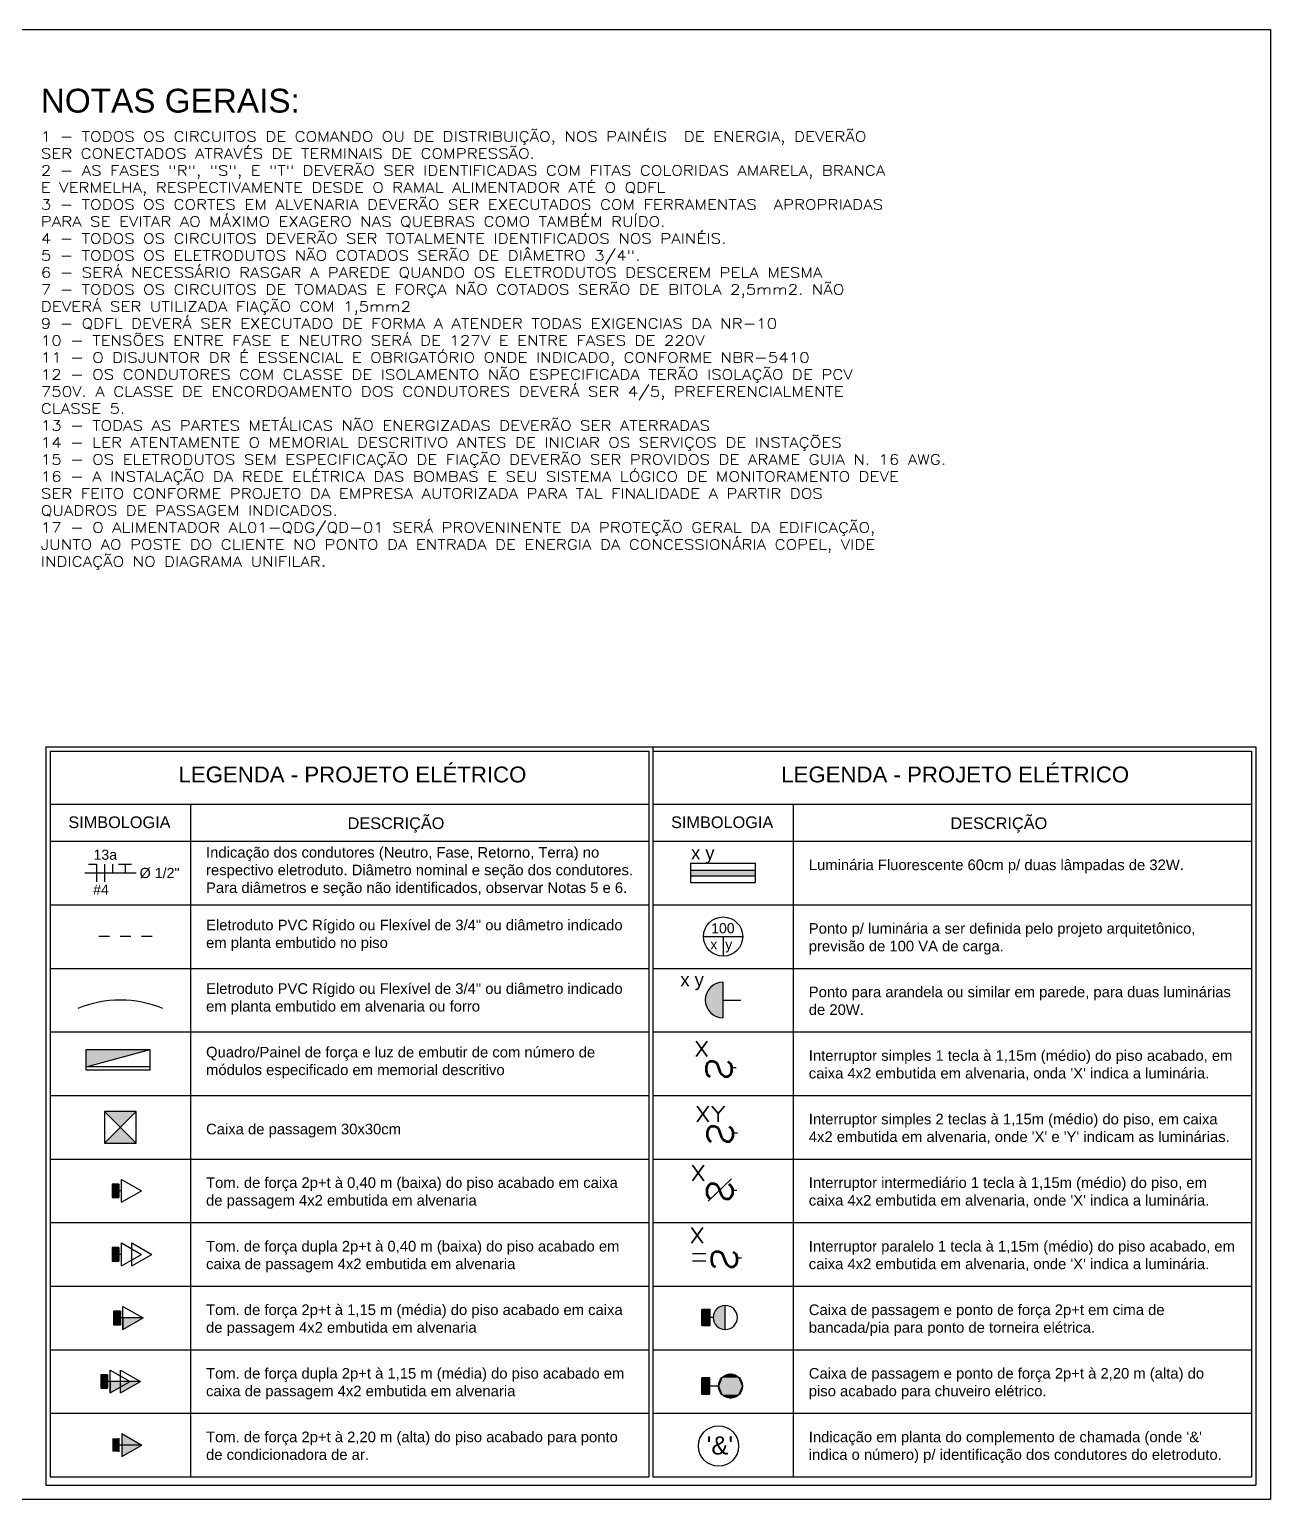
# Model space of a CAD drawing. Extents: x 172.7 to 193.7, y 240.5 to 254.3.
# Drawn here: x 181.99 to 193.71, y 240.46 to 254.34 of the extents above; entities that cross this region are included whole.
import ezdxf

# ---------------------------------------------------------------- set-up
doc = ezdxf.new("R2010")
doc.units = 0
doc.header["$LTSCALE"] = 0.08
doc.header["$MEASUREMENT"] = 0
doc.linetypes.add('HIDDEN', pattern=[9.525, 6.35, -3.175])
for name, color, linetype in [('EE_CX DE PASSAGEM', 1, 'Continuous'), ('EE_CX PASSAGEM', 1, 'Continuous'), ('EE_ELETRODUTO', 5, 'Continuous'), ('EE_FIACAO', 7, 'Continuous'), ('EE_ID_ALIMENTACAO', 7, 'Continuous'), ('EE_ID_CIRCUITOS', 7, 'Continuous'), ('EE_INTERRUPTOR', 92, 'Continuous'), ('EE_LUMINARIAS', 92, 'Continuous'), ('EE_TOMADAS', 1, 'Continuous')]:
    doc.layers.add(name, color=color, linetype=linetype)
doc.styles.add('358-LISTAGENS$0$Standard', font='arial.ttf')
doc.styles.add('ASHADE', font='SIMPLEX.shx', dxfattribs={"width": 1.2, "height": 0.075})
doc.styles.add('EE_ID_Style', font='arial.ttf')
doc.styles.add('ROMANS', font='romans')

# ---------------------------------------------------------------- blocks, each defined once
blk = doc.blocks.new('12311')
at = {"layer": 'EE_CX DE PASSAGEM'}
h = blk.add_hatch(color=256, dxfattribs=at)
h.dxf.hatch_style = 1
h.paths.add_polyline_path([(188.168, -6.449), (187.868, -6.449), (188.018, -6.599)])
h.paths.add_polyline_path([(188.022, -6.602), (188.015, -6.602), (187.868, -6.749), (188.168, -6.749)])
for p, q in [((187.868, -6.449), (188.168, -6.449)), ((187.868, -6.749), (187.868, -6.449)), ((187.868, -6.449), (188.168, -6.749)), ((188.168, -6.449), (187.868, -6.749)), ((188.168, -6.449), (188.168, -6.749)), ((188.168, -6.749), (187.868, -6.749))]:
    blk.add_line(p, q, dxfattribs=at)
blk = doc.blocks.new('ilum')
at = {"layer": 'EE_LUMINARIAS'}
h = blk.add_hatch(color=256, dxfattribs=at)
h.paths.add_polyline_path([(30, -8.7), (30, -2.5), (-30, -2.5), (-30, -8.7)], flags=17)
h.paths.add_polyline_path([(30, 2.5), (-30, 2.5), (-30, -8.7), (30, -8.7)])
for p, q in [((-30, 2.5), (30, 2.5)), ((-30, -2.5), (30, -2.5))]:
    blk.add_line(p, q, dxfattribs=at)
blk.add_lwpolyline([(30, -8.7), (30, 8.7), (-30, 8.7), (-30, -8.7)], close=True, dxfattribs=at)
blk = doc.blocks.new('Quadro')
at = {"layer": 'EE_ID_CIRCUITOS'}
h = blk.add_hatch(color=1, dxfattribs=at)
h.dxf.hatch_style = 1
h.paths.add_polyline_path([(0.233, 0.125), (-0.233, 0.125), (-0.233, 0)])
at = {"color": 1}
for p, q in [((-0.233, 0), (0.233, 0.125)), ((-0.233, 0.125), (0.233, 0.125)), ((-0.233, -0.025), (-0.233, 0.125)), ((0.233, -0.025), (0.233, 0.125)), ((0.233, 0), (-0.233, 0)), ((0.233, -0.025), (-0.233, -0.025))]:
    blk.add_line(p, q, dxfattribs=at)

msp = doc.modelspace()

# ---------------------------------------------------------------- hatches: boundary and pattern name
at = {"layer": 'EE_CX PASSAGEM'}
for points in [[(182.836, 243.441), (182.772, 243.441), (182.772, 243.313), (182.836, 243.313)], [(182.836, 242.841), (182.772, 242.841), (182.772, 242.713), (182.836, 242.713)], [(182.849, 242.241), (182.785, 242.241), (182.785, 242.113), (182.849, 242.113)], [(188.339, 242.105), (188.415, 242.105), (188.415, 242.258), (188.339, 242.258)], [(182.729, 241.641), (182.665, 241.641), (182.665, 241.513), (182.729, 241.513)], [(188.336, 241.457), (188.413, 241.457), (188.413, 241.61), (188.336, 241.61)], [(182.773, 240.913), (182.837, 240.913), (182.837, 241.041), (182.773, 241.041)]]:
    msp.add_hatch(color=1, dxfattribs=at).paths.add_polyline_path(points)
at = {"layer": 'EE_LUMINARIAS'}
h = msp.add_hatch(color=256, dxfattribs=at)
edge = h.paths.add_edge_path()
edge.add_arc((188.538, 245.178), 0.168, 90, 270)
edge.add_line((188.538, 245.01), (188.538, 245.345))
at = {"layer": 'EE_TOMADAS'}
for color, points in [(256, [(182.873, 242.177), (182.873, 242.069), (183.063, 242.177)]), (256, [(182.754, 241.577), (182.754, 241.469), (182.943, 241.577)]), (256, [(182.849, 241.577), (182.849, 241.469), (183.038, 241.577)]), (1, [(182.862, 241.085), (182.862, 240.869), (183.051, 240.977)])]:
    msp.add_hatch(color=color, dxfattribs=at).paths.add_polyline_path(points)
h = msp.add_hatch(color=256, dxfattribs=at)
edge = h.paths.add_edge_path()
edge.add_line((188.559, 242.068), (188.559, 242.295))
edge.add_arc((188.559, 242.181), 0.114, 90, 180)
edge.add_arc((188.559, 242.181), 0.114, 180, 270)

# ---------------------------------------------------------------- linework, layer by layer
for p, q in [((182.147, 247.567), (182.147, 240.597)), ((182.147, 247.567), (187.876, 247.567)), ((182.187, 247.527), (182.187, 240.677)), ((182.187, 247.527), (187.836, 247.527)), ((187.836, 247.567), (193.565, 247.567)), ((187.836, 247.527), (187.836, 243.677)), ((187.836, 247.527), (187.836, 240.677)), ((187.876, 247.567), (187.876, 240.677)), ((187.876, 247.527), (193.525, 247.527)), ((193.525, 247.527), (193.525, 244.277)), ((193.525, 247.527), (193.525, 240.677)), ((193.565, 247.567), (193.565, 240.597)), ((182.187, 247.027), (187.836, 247.027)), ((183.51, 247.027), (183.51, 240.677)), ((187.876, 247.027), (193.525, 247.027)), ((189.199, 247.027), (189.199, 240.677)), ((182.187, 246.677), (187.836, 246.677)), ((187.876, 246.677), (193.525, 246.677)), ((182.187, 246.077), (187.836, 246.077)), ((187.876, 246.077), (193.525, 246.077)), ((182.187, 245.477), (187.836, 245.477)), ((187.876, 245.477), (193.525, 245.477)), ((182.187, 244.877), (187.836, 244.877)), ((187.876, 244.877), (193.525, 244.877)), ((182.187, 244.277), (187.836, 244.277)), ((187.876, 244.277), (193.525, 244.277)), ((182.187, 243.677), (187.836, 243.677)), ((187.876, 243.677), (193.525, 243.677)), ((187.876, 243.677), (193.525, 243.677)), ((182.187, 243.077), (187.836, 243.077)), ((187.876, 243.077), (193.525, 243.077)), ((182.187, 242.477), (187.836, 242.477)), ((187.876, 242.477), (193.525, 242.477)), ((182.187, 241.877), (187.836, 241.877)), ((187.876, 241.877), (193.525, 241.877)), ((187.876, 241.877), (193.525, 241.877)), ((187.876, 241.877), (193.525, 241.877)), ((182.187, 241.277), (187.836, 241.277)), ((187.876, 241.277), (193.525, 241.277)), ((182.187, 240.677), (187.836, 240.677)), ((187.876, 240.677), (193.525, 240.677)), ((182.147, 240.597), (193.565, 240.597))]:
    msp.add_line(p, q)
at = {"layer": 'EE_CX PASSAGEM', "color": 1}
for p, q in [((182.836, 243.441), (182.772, 243.441)), ((182.772, 243.441), (182.772, 243.313)), ((182.836, 243.441), (182.836, 243.313)), ((182.772, 243.313), (182.836, 243.313)), ((182.836, 242.841), (182.772, 242.841)), ((182.772, 242.841), (182.772, 242.713)), ((182.836, 242.841), (182.836, 242.713)), ((182.772, 242.713), (182.836, 242.713)), ((182.849, 242.241), (182.785, 242.241)), ((182.785, 242.241), (182.785, 242.113)), ((182.849, 242.241), (182.849, 242.113)), ((188.415, 242.258), (188.339, 242.258)), ((188.339, 242.105), (188.339, 242.258)), ((188.415, 242.105), (188.415, 242.258)), ((182.785, 242.113), (182.849, 242.113)), ((188.339, 242.105), (188.415, 242.105)), ((182.729, 241.641), (182.665, 241.641)), ((182.665, 241.641), (182.665, 241.513)), ((182.729, 241.641), (182.729, 241.513)), ((182.665, 241.513), (182.729, 241.513)), ((188.413, 241.61), (188.336, 241.61)), ((188.336, 241.457), (188.336, 241.61)), ((188.413, 241.457), (188.413, 241.61)), ((188.336, 241.457), (188.413, 241.457)), ((182.837, 240.913), (182.837, 241.041))]:
    msp.add_line(p, q, dxfattribs=at)
at = {"layer": 'EE_ELETRODUTO', "color": 5, "linetype": 'HIDDEN', "ltscale": 0.2}
msp.add_line((183.15, 245.777), (182.547, 245.777), dxfattribs=at)
at = {"layer": 'EE_ELETRODUTO'}
msp.add_arc((182.849, 244.122), 1.055, 67.6434, 112.3566, dxfattribs=at)
at = {"layer": 'EE_FIACAO'}
for p, q in [((172.722, 254.34), (193.706, 254.34)), ((193.706, 254.34), (193.706, 240.462)), ((182.514, 246.377), (182.999, 246.377)), ((193.706, 240.462), (172.722, 240.462))]:
    msp.add_line(p, q, dxfattribs=at)
at = {"layer": 'EE_FIACAO', "color": 7}
for p, q in [((182.55, 246.459), (182.624, 246.459)), ((182.624, 246.459), (182.624, 246.295))]:
    msp.add_line(p, q, dxfattribs=at)
at = {"layer": 'EE_FIACAO', "color": 1}
msp.add_line((182.699, 246.459), (182.699, 246.295), dxfattribs=at)
at = {"layer": 'EE_FIACAO', "color": 5}
msp.add_line((182.774, 246.459), (182.774, 246.377), dxfattribs=at)
at = {"layer": 'EE_FIACAO', "color": 3}
for p, q in [((182.833, 246.459), (182.954, 246.459)), ((182.893, 246.459), (182.893, 246.377))]:
    msp.add_line(p, q, dxfattribs=at)
at = {"layer": 'EE_FIACAO'}
msp.add_circle((188.495, 240.968), 0.19, dxfattribs=at)
at = {"layer": 'EE_INTERRUPTOR'}
for p, q in [((188.662, 244.537), (188.618, 244.537)), ((188.674, 243.922), (188.63, 243.922)), ((188.396, 243.28), (188.616, 243.49)), ((188.669, 243.38), (188.625, 243.38)), ((188.248, 242.784), (188.376, 242.784)), ((188.713, 242.74), (188.669, 242.74)), ((188.248, 242.717), (188.376, 242.717))]:
    msp.add_line(p, q, dxfattribs=at)
at = {"layer": 'EE_LUMINARIAS'}
for p, q in [((188.353, 245.777), (188.723, 245.777)), ((188.538, 245.777), (188.538, 245.592)), ((188.538, 245.01), (188.538, 245.345)), ((188.538, 245.176), (188.705, 245.176))]:
    msp.add_line(p, q, dxfattribs=at)
msp.add_circle((188.538, 245.777), 0.185, dxfattribs=at)
msp.add_arc((188.538, 245.178), 0.168, 90, 270, dxfattribs=at)
at = {"layer": 'EE_TOMADAS'}
for p, q in [((182.861, 243.485), (183.05, 243.377)), ((182.861, 243.269), (182.861, 243.485)), ((182.861, 243.377), (182.836, 243.377)), ((182.861, 243.269), (183.05, 243.377)), ((182.861, 242.885), (183.05, 242.777)), ((182.861, 242.669), (182.861, 242.885)), ((182.956, 242.885), (183.145, 242.777)), ((182.956, 242.669), (182.956, 242.885)), ((182.861, 242.777), (182.836, 242.777)), ((182.861, 242.669), (183.05, 242.777)), ((182.956, 242.669), (183.145, 242.777)), ((182.873, 242.177), (182.849, 242.177)), ((182.873, 242.285), (183.063, 242.177)), ((182.873, 242.069), (182.873, 242.285)), ((182.873, 242.069), (183.063, 242.177)), ((183.063, 242.177), (182.873, 242.177)), ((182.873, 242.177), (182.873, 242.069)), ((188.445, 242.181), (188.415, 242.181)), ((188.559, 242.068), (188.559, 242.295)), ((182.754, 241.685), (182.943, 241.577)), ((182.754, 241.469), (182.754, 241.685)), ((182.849, 241.685), (183.038, 241.577)), ((182.849, 241.469), (182.849, 241.685)), ((182.754, 241.577), (182.729, 241.577)), ((182.754, 241.469), (182.943, 241.577)), ((182.943, 241.577), (182.754, 241.577)), ((182.754, 241.577), (182.754, 241.469)), ((182.849, 241.469), (183.038, 241.577)), ((183.038, 241.577), (182.849, 241.577)), ((188.494, 241.534), (188.413, 241.534)), ((182.862, 241.085), (183.051, 240.977)), ((182.862, 241.085), (182.862, 240.869)), ((183.051, 240.977), (182.837, 240.977)), ((182.862, 240.869), (183.051, 240.977))]:
    msp.add_line(p, q, dxfattribs=at)
at = {"layer": 'EE_TOMADAS', "linetype": 'Continuous'}
for p, q in [((188.527, 241.614), (188.608, 241.648)), ((188.608, 241.648), (188.688, 241.614)), ((188.527, 241.614), (188.494, 241.534)), ((188.494, 241.534), (188.527, 241.454)), ((188.688, 241.614), (188.722, 241.534)), ((188.722, 241.534), (188.688, 241.454)), ((188.527, 241.454), (188.608, 241.42)), ((188.608, 241.42), (188.688, 241.454))]:
    msp.add_line(p, q, dxfattribs=at)
at = {"layer": 'EE_TOMADAS'}
msp.add_circle((188.608, 241.534), 0.114, dxfattribs=at)
for start, end in [(90, 180), (90, 180), (180, 270), (0, 90), (0, 90), (270, 0)]:
    msp.add_arc((188.559, 242.181), 0.114, start, end, dxfattribs=at)
at = {"layer": 'EE_TOMADAS', "linetype": 'Continuous'}
for points in [[(188.608, 241.648), (188.688, 241.614), (188.527, 241.614)], [(188.688, 241.614), (188.722, 241.534), (188.494, 241.534)], [(188.722, 241.534), (188.688, 241.454), (188.527, 241.454)]]:
    msp.add_solid(points, dxfattribs=at)
at = {"layer": 'EE_TOMADAS', "linetype": 'Continuous', "extrusion": (0, 0, -1)}
for points in [[(-188.688, 241.614), (-188.527, 241.614), (-188.494, 241.534)], [(-188.722, 241.534), (-188.494, 241.534), (-188.527, 241.454)], [(-188.688, 241.454), (-188.527, 241.454), (-188.608, 241.42)]]:
    msp.add_solid(points, dxfattribs=at)

# ---------------------------------------------------------------- block references
at = {"layer": 'EE_CX DE PASSAGEM', "xscale": -1}
msp.add_blockref('12311', (370.867, 250.576), dxfattribs=at)
at = {"layer": 'EE_ID_ALIMENTACAO', "xscale": 1.3, "yscale": 1.3, "zscale": 1.3}
msp.add_blockref('Quadro', (182.829, 244.548), dxfattribs=at)
at = {"layer": 'EE_LUMINARIAS', "color": 4, "xscale": 0.0102, "yscale": 0.0102, "zscale": 0.0102}
msp.add_blockref('ilum', (188.538, 246.377), dxfattribs=at)

# ---------------------------------------------------------------- texts
at = {"attachment_point": 1, "style": '358-LISTAGENS$0$Standard'}
for s, insert, char_height in [('\\A1;NOTAS GERAIS:', (182.098, 253.78), 0.225), ('\\A1;LEGENDA - PROJETO ELÉTRICO', (183.398, 247.382), 0.15), ('\\A1;LEGENDA - PROJETO ELÉTRICO', (189.087, 247.382), 0.15), ('\\A1;SIMBOLOGIA', (182.358, 246.911), 0.11), ('\\A1;DESCRIÇÃO', (184.994, 246.902), 0.11), ('\\A1;SIMBOLOGIA', (188.047, 246.911), 0.11), ('\\A1;DESCRIÇÃO', (190.684, 246.902), 0.11)]:
    msp.add_mtext(s, dxfattribs=dict(at, insert=insert, char_height=char_height))
at = {"color": 7, "insert": (182.098, 253.377), "char_height": 0.096264, "width": 8.77898, "attachment_point": 1, "style": 'ASHADE'}
msp.add_mtext('1 - TODOS OS CIRCUITOS DE COMANDO OU DE DISTRIBUIÇÃO, NOS PAINÉIS  DE ENERGIA, DEVERÃO SER CONECTADOS ATRAVÉS DE TERMINAIS DE COMPRESSÃO.\\P{\\W1.2;2 - AS FASES "R", "S", E "T" DEVERÃO SER IDENTIFICADAS COM FITAS COLORIDAS AMARELA, BRANCA E VERMELHA, RESPECTIVAMENTE DESDE O RAMAL ALIMENTADOR ATÉ O QDFL \\P}3 - TODOS OS CORTES EM ALVENARIA DEVERÃO SER EXECUTADOS COM FERRAMENTAS  APROPRIADAS PARA SE EVITAR AO MÁXIMO EXAGERO NAS QUEBRAS COMO TAMBÉM RUÍDO. \\P4 - TODOS OS CIRCUITOS DEVERÃO SER TOTALMENTE IDENTIFICADOS NOS PAINÉIS. \\P5 - TODOS OS ELETRODUTOS NÃO COTADOS SERÃO DE DIÂMETRO 3/4". \\P6 - {\\W1.2;SERÁ NECESSÁRIO RASGAR A PAREDE QUANDO OS ELETRODUTOS DESCEREM PELA MESMA}\\P7 - TODOS OS CIRCUITOS DE TOMADAS E FORÇA NÃO COTADOS SERÃO DE BITOLA 2,5mm2. NÃO DEVERÁ SER UTILIZADA FIAÇÃO COM 1,5mm2  \\P9 - QDFL DEVERÁ SER EXECUTADO DE FORMA A ATENDER TODAS EXIGENCIAS DA NR-10 \\P10 - TENSÕES ENTRE FASE E NEUTRO SERÁ DE 127V E ENTRE FASES DE 220V \\P11 - O DISJUNTOR DR É ESSENCIAL E OBRIGATÓRIO ONDE INDICADO, CONFORME NBR-5410 \\P12 - OS CONDUTORES COM CLASSE DE ISOLAMENTO NÃO ESPECIFICADA TERÃO ISOLAÇÃO DE PCV 750V. A CLASSE DE ENCORDOAMENTO DOS CONDUTORES DEVERÁ SER 4/5, PREFERENCIALMENTE CLASSE 5. \\P13 - TODAS AS PARTES METÁLICAS NÃO ENERGIZADAS DEVERÃO SER ATERRADAS \\P14 - LER ATENTAMENTE O MEMORIAL DESCRITIVO ANTES DE INICIAR OS SERVIÇOS DE INSTAÇÕES\\P{\\A1;\\W1.2;15 - OS ELETRODUTOS SEM ESPECIFICAÇÃO DE FIAÇÃO DEVERÃO SER PROVIDOS DE ARAME GUIA N. 16 AWG. \\P}16 - A INSTALAÇÃO DA REDE ELÉTRICA DAS BOMBAS E SEU SISTEMA LÓGICO DE MONITORAMENTO DEVE SER FEITO CONFORME PROJETO DA EMPRESA AUTORIZADA PARA TAL FINALIDADE A PARTIR DOS QUADROS DE PASSAGEM INDICADOS.\\P17 - O ALIMENTADOR AL01-QDG/QD-01 SERÁ PROVENINENTE DA PROTEÇÃO GERAL DA EDIFICAÇÃO, JUNTO AO POSTE DO CLIENTE NO PONTO DA ENTRADA DE ENERGIA DA CONCESSIONÁRIA COPEL, VIDE INDICAÇÃO NO DIAGRAMA UNIFILAR.', dxfattribs=at)
at = {"char_height": 0.1, "attachment_point": 1, "style": '358-LISTAGENS$0$Standard'}
for s, insert, width in [('\\A1;Indicação dos condutores (Neutro, Fase, Retorno, Terra) no respectivo eletroduto. Diâmetro nominal e seção dos condutores. Para diâmetros e seção não identificados, observar Notas 5 e 6.', (183.658, 246.622), 4.14407), ('\\A1;Luminária Fluorescente 60cm p/ duas lâmpadas de 32W.', (189.347, 246.504), 4.01279), ('\\A1;Eletroduto PVC Rígido ou Flexível de 3/4" ou diâmetro indicado em planta embutido no piso', (183.658, 245.936), 4.01279), ('\\A1;Ponto p/ luminária a ser definida pelo projeto arquitetônico, previsão de 100 VA de carga.', (189.347, 245.904), 4.01279), ('\\A1;Eletroduto PVC Rígido ou Flexível de 3/4" ou diâmetro indicado em planta embutido em alvenaria ou forro', (183.658, 245.336), 4.01279), ('\\A1;Ponto para arandela ou similar em parede, para duas luminárias de 20W.', (189.347, 245.304), 4.01279), ('\\A1;Quadro/Painel de força e luz de embutir de com número de módulos especificado em memorial descritivo ', (183.658, 244.736), 4.01279), ("\\A1;Interruptor simples 1 tecla à 1,15m (médio) do piso acabado, em caixa 4x2 embutida em alvenaria, onda 'X' indica a luminária.", (189.347, 244.704), 4.01279), ('\\A1;Caixa de passagem 30x30cm', (183.658, 244.01), 4.01279), ("\\A1;Interruptor simples 2 teclas à 1,15m (médio) do piso, em caixa 4x2 embutida em alvenaria, onde 'X' e 'Y' indicam as luminárias.", (189.347, 244.104), 4.01279), ('\\A1;Tom. de força 2p+t à 0,40 m (baixa) do piso acabado em caixa de passagem 4x2 embutida em alvenaria', (183.658, 243.504), 4.01279), ("\\A1;Interruptor intermediário 1 tecla à 1,15m (médio) do piso, em caixa 4x2 embutida em alvenaria, onde 'X' indica a luminária.", (189.347, 243.504), 4.01279), ('\\A1;Tom. de força dupla 2p+t à 0,40 m (baixa) do piso acabado em caixa de passagem 4x2 embutida em alvenaria', (183.658, 242.904), 4.01279), ("\\A1;Interruptor paralelo 1 tecla à 1,15m (médio) do piso acabado, em caixa 4x2 embutida em alvenaria, onde 'X' indica a luminária.", (189.347, 242.904), 4.01279), ('\\A1;Tom. de força 2p+t à 1,15 m (média) do piso acabado em caixa de passagem 4x2 embutida em alvenaria', (183.658, 242.304), 4.01279), ('\\A1;Caixa de passagem e ponto de força 2p+t em cima de bancada/pia para ponto de torneira elétrica.', (189.347, 242.304), 4.01279), ('\\A1;Tom. de força dupla 2p+t à 1,15 m (média) do piso acabado em caixa de passagem 4x2 embutida em alvenaria', (183.658, 241.704), 4.01279), ('\\A1;Caixa de passagem e ponto de força 2p+t à 2,20 m (alta) do piso acabado para chuveiro elétrico.', (189.347, 241.704), 4.01279), ('\\A1;Tom. de força 2p+t à 2,20 m (alta) do piso acabado para ponto de condicionadora de ar.', (183.658, 241.104), 4.01279), ("\\A1;Indicação em planta do complemento de chamada (onde '&' indica o número) p/ identificação dos condutores do eletroduto.", (189.347, 241.104), 4.01279)]:
    msp.add_mtext(s, dxfattribs=dict(at, insert=insert, width=width))
at = {"layer": 'EE_FIACAO', "style": 'EE_ID_Style'}
for s, height, p in [('13a', 0.0953, (182.596, 246.502)), ('#4', 0.0953, (182.592, 246.172)), ("'&'", 0.1715, (188.382, 240.888))]:
    msp.add_text(s, height=height, dxfattribs=at).set_placement(p)
at = {"layer": 'EE_FIACAO', "color": 7, "style": 'EE_ID_Style'}
msp.add_text('Ø 1/2"', height=0.0963, dxfattribs=at).set_placement((183.031, 246.329))
at = {"layer": 'EE_ID_CIRCUITOS', "color": 7, "style": 'EE_ID_Style'}
msp.add_text('x y', height=0.1238, dxfattribs=at).set_placement((188.236, 246.505))
at = {"layer": 'EE_ID_CIRCUITOS', "style": 'EE_ID_Style'}
for s, height, p in [('100', 0.0953, (188.425, 245.808)), (' x  y', 0.0953, (188.38, 245.655)), ('x y', 0.1239, (188.135, 245.308))]:
    msp.add_text(s, height=height, dxfattribs=at).set_placement(p)
at = {"layer": 'EE_INTERRUPTOR', "style": 'ASHADE', "width": 1.2}
for s, height, p in [('X', 0.147, (188.26, 244.644)), ('XY', 0.1473, (188.272, 244.029)), ('X', 0.147, (188.228, 243.472)), ('X', 0.147, (188.218, 242.883))]:
    msp.add_text(s, height=height, dxfattribs=at).set_placement(p)
at = {"layer": 'EE_INTERRUPTOR', "style": 'ROMANS', "text_generation_flag": 2}
for p in [(188.377, 244.423), (188.389, 243.809), (188.385, 243.267), (188.428, 242.626)]:
    msp.add_text('S', height=0.241, rotation=270, dxfattribs=at).set_placement(p)

doc.saveas('drawing.dxf')
